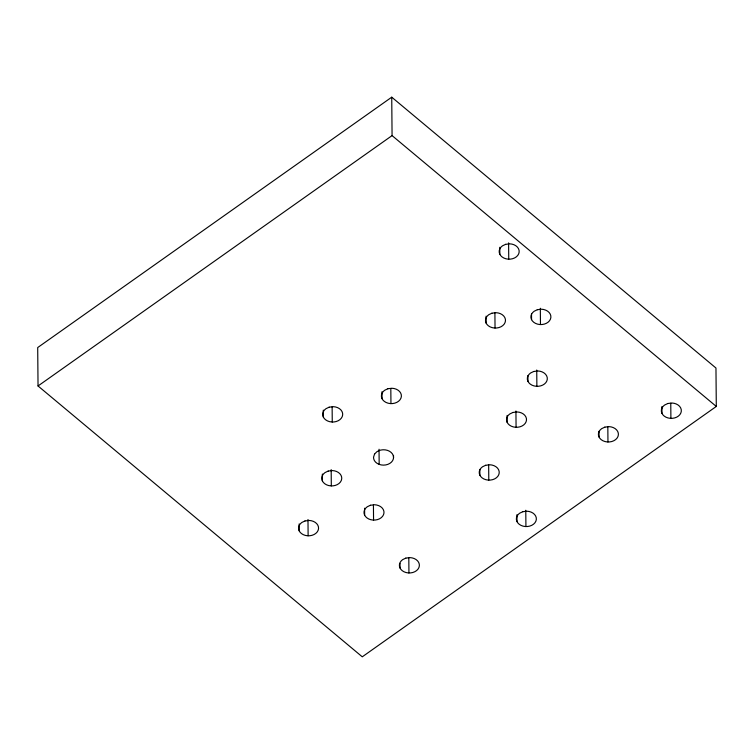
<?xml version="1.0" encoding="UTF-8"?>
<svg xmlns="http://www.w3.org/2000/svg" width="754" height="754" viewBox="0 0 754 754"><rect width="100%" height="100%" fill="white"/><g stroke="black" fill="none" stroke-linecap="round" stroke-linejoin="round"><path stroke-width="1.13" d="M391.731 97.181L37.7 347.556L38.039 385.973L362.269 656.819L716.3 406.444L715.961 368.027L391.731 97.181L392.071 135.597L716.3 406.444M38.039 385.973L392.071 135.597M670.768 403.239L670.9 418.366M661.927 406.481L661.993 413.465M607.828 426.858L607.96 441.985M599.006 431.26L599.053 437.084M540.326 308.273L540.467 324.569M536.735 370.026L536.876 386.321M531.513 313.843L531.561 319.668M527.923 375.596L527.97 381.411M525.774 510.26L525.924 526.556M516.952 514.671L517.018 521.655M515.934 411.005L516.075 427.301M508.601 242.892L508.743 259.188M507.112 415.416L507.169 422.4M499.77 247.293L499.836 254.277M494.907 312.919L495.039 328.047M488.658 464.992L488.79 480.128M486.076 316.162L486.132 323.146M479.827 469.403L479.883 475.218M408.809 557.837L408.941 572.965M399.997 563.408L400.035 568.064M393.513 455.416L393.531 457.744M390.817 388.48L390.949 403.607M381.986 391.722L382.042 398.706M379.036 449.243L379.168 464.37M373.428 504.963L373.56 520.1M364.587 508.205L364.653 515.189M332.128 406.896L332.26 422.033M331.176 469.629L331.317 485.925M323.287 410.138L323.353 417.122M322.344 474.03L322.41 481.014M307.981 519.506L308.122 535.802M299.159 523.917L299.215 530.901M374.549 454.125L373.55 457.141A10 7.681 -0.5 0 0 385.699 464.945A10 7.681 -0.5 0 0 392.41 453.87A10 7.681 -0.5 0 0 376.783 451.806L374.549 454.125M505.614 244.343L502.428 245.861A10 7.681 -0.5 0 0 503.804 258.009A10 7.681 -0.5 0 0 518.714 253.787A10 7.681 -0.5 0 0 509.619 243.825L505.614 244.343M491.91 313.202L488.724 314.729A10 7.681 -0.5 0 0 490.1 326.868A10 7.681 -0.5 0 0 505.02 322.646A10 7.681 -0.5 0 0 495.915 312.693L491.91 313.202M329.13 407.188L325.945 408.706A10 7.681 -0.5 0 0 327.321 420.845A10 7.681 -0.5 0 0 342.231 416.632A10 7.681 -0.5 0 0 333.136 406.67L329.13 407.188M537.338 309.724L534.152 311.251A10 7.681 -0.5 0 0 535.529 323.391A10 7.681 -0.5 0 0 550.439 319.168A10 7.681 -0.5 0 0 541.344 309.215L537.338 309.724M387.82 388.762L384.634 390.289A10 7.681 -0.5 0 0 386.01 402.429A10 7.681 -0.5 0 0 400.93 398.206A10 7.681 -0.5 0 0 391.826 388.253L387.82 388.762M533.747 371.477L530.562 373.004A10 7.681 -0.5 0 0 531.938 385.143A10 7.681 -0.5 0 0 546.857 380.921A10 7.681 -0.5 0 0 537.753 370.968L533.747 371.477M328.188 471.071L325.002 472.598A10 7.681 -0.5 0 0 326.378 484.737A10 7.681 -0.5 0 0 341.289 480.524A10 7.681 -0.5 0 0 332.194 470.562L328.188 471.071M512.946 412.457L509.761 413.984A10 7.681 -0.5 0 0 511.137 426.123A10 7.681 -0.5 0 0 526.047 421.901A10 7.681 -0.5 0 0 516.952 411.948L512.946 412.457M305.002 520.957L301.807 522.484A10 7.681 -0.5 0 0 303.183 534.624A10 7.681 -0.5 0 0 318.103 530.401A10 7.681 -0.5 0 0 309.008 520.449L305.002 520.957M370.431 505.255L367.245 506.773A10 7.681 -0.5 0 0 368.621 518.922A10 7.681 -0.5 0 0 383.532 514.699A10 7.681 -0.5 0 0 374.436 504.746L370.431 505.255M485.661 465.284L482.475 466.801A10 7.681 -0.5 0 0 483.851 478.95A10 7.681 -0.5 0 0 498.762 474.728A10 7.681 -0.5 0 0 489.666 464.766L485.661 465.284M604.84 427.141L601.645 428.668A10 7.681 -0.5 0 0 603.021 440.807A10 7.681 -0.5 0 0 617.941 436.585A10 7.681 -0.5 0 0 608.836 426.632L604.84 427.141M667.771 403.522L664.585 405.049A10 7.681 -0.5 0 0 665.961 417.188A10 7.681 -0.5 0 0 680.871 412.966A10 7.681 -0.5 0 0 671.776 403.013L667.771 403.522M405.812 558.12L402.627 559.647A10 7.681 -0.5 0 0 404.003 571.786A10 7.681 -0.5 0 0 418.922 567.564A10 7.681 -0.5 0 0 409.818 557.611L405.812 558.12M522.795 511.712L519.6 513.238A10 7.681 -0.5 0 0 520.986 525.378A10 7.681 -0.5 0 0 535.896 521.165A10 7.681 -0.5 0 0 526.801 511.203L522.795 511.712"/></g></svg>
